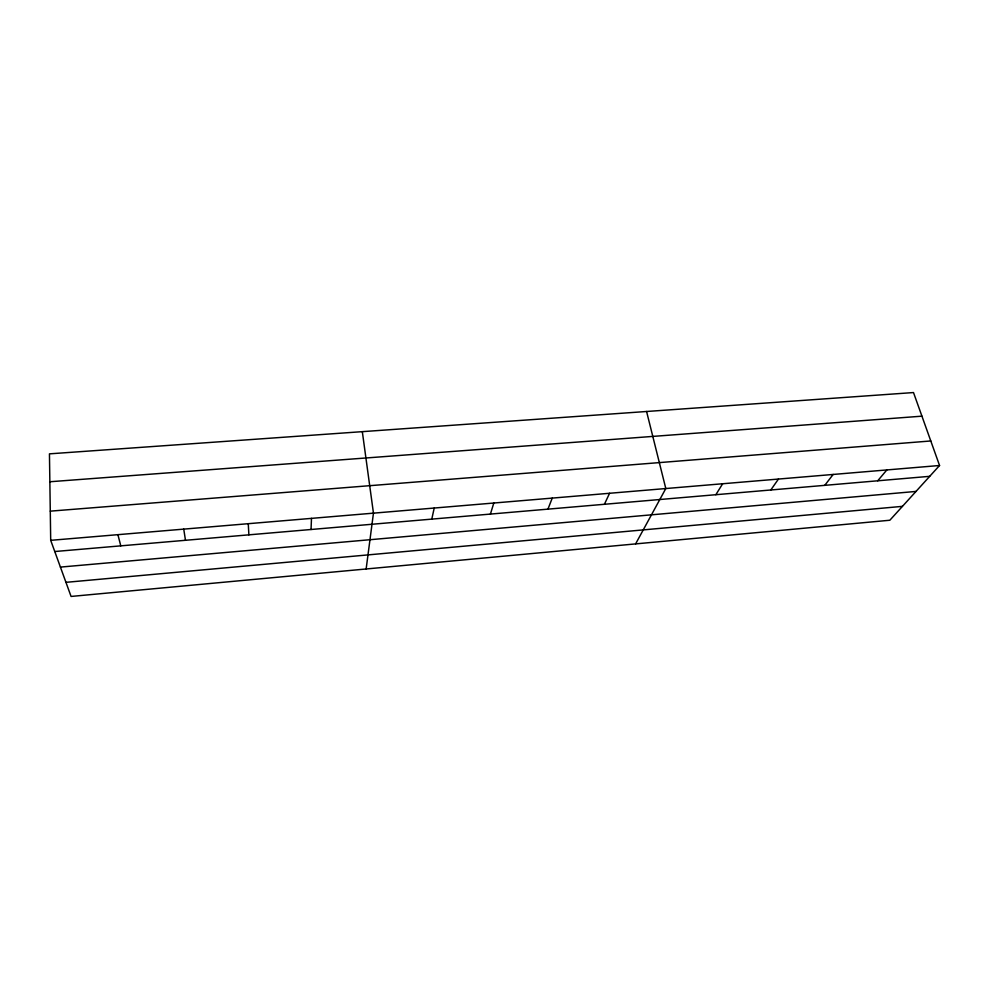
<?xml version="1.0" encoding="UTF-8"?>
<svg xmlns="http://www.w3.org/2000/svg" width="989" height="989" viewBox="0 0 989 989"><rect width="100%" height="100%" fill="white"/><g stroke="black" fill="none" stroke-linecap="round" stroke-linejoin="round"><path stroke-width="1.48" d="M311.041 529.498L311.486 518.372M366.14 568.972L373.459 513.155L362.32 431.661M431.785 519.126L434.22 508.037M490.42 514.082L493.808 503.018M547.955 509.137L552.245 498.097M604.415 504.291L609.57 493.276M635.606 543.901L665.807 488.541L646.583 411.498M715.838 494.71L722.662 483.757M770.814 489.988L778.442 479.059M824.764 485.339L833.158 474.448M877.725 480.79L886.849 469.936M939.55 465.498L889.84 520.239L71.072 596.441L50.699 540.328L49.45 453.852L913.502 392.559L939.55 465.498L50.699 540.328M65.954 582.336L902.438 506.356M60.416 567.093L915.987 491.434M54.766 551.528L929.709 476.327M50.278 511.152L930.785 440.97M49.846 481.754L921.933 416.171M117.901 534.666L120.782 545.854M183.744 529.127L185.475 540.291M248.264 523.688L248.882 534.851"/></g></svg>
